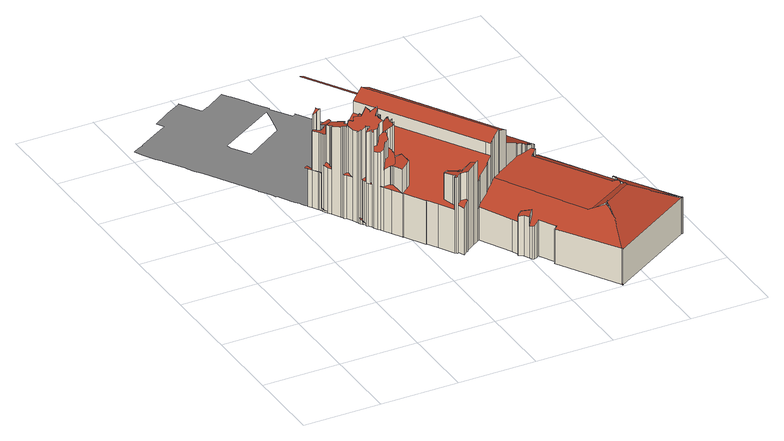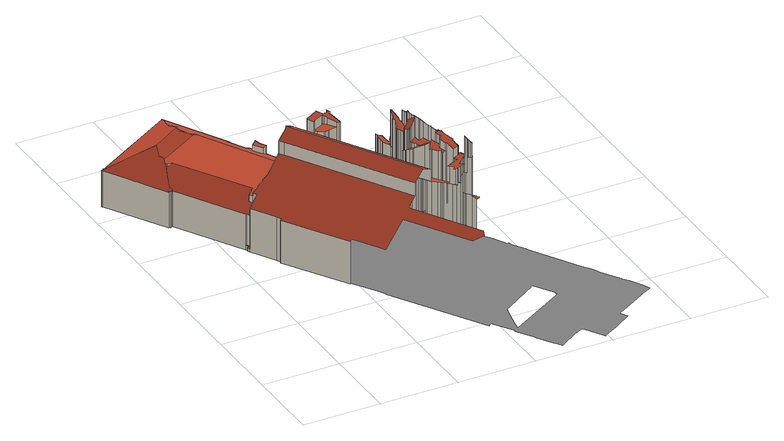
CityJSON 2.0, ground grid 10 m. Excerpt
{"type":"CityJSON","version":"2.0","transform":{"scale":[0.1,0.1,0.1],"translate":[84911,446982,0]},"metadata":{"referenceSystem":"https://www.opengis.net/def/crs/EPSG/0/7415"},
"CityObjects":{
"building1":{"type":"Building","attributes":{"dak_type":"slanted","data_area":916.81,"data_coverage":0.967,"geconstateerd":false,"gid":11568624,"h_dak_50p":6.79,"h_dak_70p":8.06,"h_dak_max":16,"h_dak_min":0.923,"h_maaiveld":0.266,"kas_warenhuis":false,"lod11_replace":false,"ondergronds_type":"above ground","oorspronkelijkbouwjaar":1902,"pw_actueel":"yes","pw_bron":"ahn3","reconstructie_methode":"tudelft3d-geoflow","reconstruction_skipped":false,"rmse_lod12":2.2,"rmse_lod13":1.66,"rmse_lod22":0.33,"rn":1,"status":"Verbouwing pand","t_run":5394.89,"val3dity_codes_lod12":"[]","val3dity_codes_lod13":"[]","val3dity_codes_lod22":"[302]"},"children":["building1-1"]},
"building1-1":{"type":"BuildingPart","parents":["building1"],"geometry":[{"type":"MultiSurface","lod":"2.2","boundaries":[[[0,1,2,3]],[[3,2,4,5]],[[6,7,8,9,3,10,11,12,13,14,0,3,5,15]],[[16,3,9,17]],[[18,10,3,16]],[[5,4,19,15]],[[20,21,22,23]],[[15,19,24,25,6]],[[26,27,10,18,28]],[[28,18,29,30]],[[17,9,8,31]],[[32,33,21,20]],[[25,24,33,32]],[[6,25,34,7]],[[35,36,37,34,25,32,20,23]],[[23,22,38,35]],[[31,8,7,39]],[[39,7,34,37,40,41]],[[30,29,42,43]],[[40,37,36,44]],[[44,36,35,45]],[[35,38,45]],[[41,40,46,47]],[[45,38,48,49]],[[43,42,50,51]],[[52,53,54,55,56,26,28,30,43,51,57]],[[58,46,40,44,45,49,59,60,61]],[[51,50,62,57]],[[47,46,58,63]],[[64,49,48,65,66]],[[67,59,49,64]],[[57,62,68,52]],[[69,60,59,67]],[[70,61,60,69]],[[71,63,58,61,70]],[[52,68,72,73,53]],[[74,75,72,68]],[[66,65,76,77]],[[78,79,63,71]],[[77,76,80,81,82]],[[83,84,75,74]],[[81,80,85,86]],[[82,81,87,88]],[[86,85,89,90]],[[90,89,91,92]],[[88,87,93,94,95]],[[87,81,86,90,92,96,97,93]],[[98,99,84,83]],[[95,94,100,101]],[[78,71,70,69,67,64,66,77,82,88,95,101,102,103,104,105,106,107,108,109,110,111]],[[94,93,97,112]],[[113,96,92,114]],[[114,92,91,115,116]],[[111,117,79,78]],[[118,115,119,120]],[[101,100,102]],[[116,115,118]],[[112,97,96,113]],[[120,119,121,122,123]],[[122,121,124,125]],[[125,124,126,127]],[[123,122,128,129]],[[127,126,130,131]],[[132,133,134,135,136,137,138,139,140,141,142,143,98,83,74,68,62,50,42,29,18,16,17,31,39,41,47,63,79,117,144,145,146,147,148,149]],[[150,151,152,153,154,128,122,125,127,131]],[[131,130,155,150]],[[129,128,154,156]],[[156,154,153,157,158]],[[159,103,102]],[[157,153,152,160]],[[160,152,151,161]],[[106,162,163,107]],[[161,151,150,164]],[[143,165,99,98]],[[166,164,150,155,167,168]],[[168,167,169,170,171]],[[170,169,172,173]],[[117,174,175,144]],[[105,176,162,106]],[[173,172,177,178]],[[179,180,164,166]],[[104,181,176,105]],[[182,104,103,159]],[[171,170,183,184]],[[110,185,174,117,111]],[[144,175,186,145]],[[158,157,187,188]],[[189,183,170,173,178]],[[146,190,191,147]],[[145,186,190,146]],[[107,163,192,108]],[[180,193,194,187,157,160,161,164]],[[195,178,177,196,197,198]],[[199,200,181,104,182]],[[109,201,202,185,110]],[[203,189,178,195]],[[184,183,189,203]],[[108,192,201,109]],[[197,196,204,205]],[[206,207,200,199]],[[198,197,208,209]],[[188,187,210]],[[211,193,180,179]],[[210,187,194,212]],[[205,204,213,214,215]],[[216,217,207,206]],[[212,194,193,211]],[[209,208,218,219]],[[214,213,220,221]],[[222,223,202,201]],[[224,225,217,216]],[[226,227,228,229,224,216,206,199,182,159,102,100,94,112,113,114,116,118,120,123,129,156,158,188,210,212,211,179,166,168,171,184,203,195,198,209,219,230,231,232,233,234,235,236,237,238,239,240,241,242,243,244,245]],[[215,214,246,247,248]],[[219,218,249,230]],[[221,220,250,251]],[[252,253,254,255]],[[230,249,256,231]],[[255,254,223,222]],[[147,191,257,148]],[[229,258,225,224]],[[259,260,253,252]],[[248,247,261,262]],[[231,256,263,232]],[[247,246,264,265]],[[266,264,246,214,221,251,267,268,269]],[[251,250,270,271,267]],[[272,273,274,275,276,277,278,279,280,281,263,256,249,218,208,197,205,215,248,262,282,283]],[[262,261,284,282]],[[217,225,258,285,286,287,288,289,290,291,292,293,294,295,296,297,298,299,300,301,259,252,255,222,201,192,163,162,176,181,200,207]],[[301,302,260,259]],[[228,285,258,229]],[[271,270,303]],[[303,304,271]],[[232,263,281,233]],[[305,304,303]],[[265,264,266,306]],[[267,271,304,305,307]],[[282,284,308,283]],[[306,266,269,309]],[[310,268,267,311]],[[308,312,283]],[[309,269,268,310]],[[283,312,313,272]],[[281,314,233]],[[233,314,315,234]],[[313,312,308,284,261,247,265,306,309,316,317,318,319,320,321,322,323,324,325,326,327]],[[272,313,327,273]],[[234,315,328,235]],[[273,327,326,274]],[[235,328,329,236]],[[279,330,280]],[[300,331,302,301]],[[236,329,332,237]],[[330,279,278,333]],[[274,326,325,275]],[[333,278,277,334]],[[335,331,300]],[[275,325,324,276]],[[334,277,276,336]],[[237,332,337,238]],[[311,267,338,339]],[[227,286,285,228]],[[243,340,341,244]],[[244,341,342,245]],[[299,343,335,300]],[[336,276,324,323,344]],[[245,342,288,287,226]],[[345,299,298,346]],[[307,305,347,348]],[[226,287,286,227]],[[242,349,340,243]],[[350,351,352,353]],[[318,317,354,319]],[[346,298,297,355]],[[356,289,288,342]],[[344,323,322,357]],[[238,337,358,239]],[[357,322,321,359]],[[319,354,360,320]],[[359,321,361,362]],[[320,360,361,321]],[[241,363,349,242]],[[362,361,364,365]],[[355,297,296]],[[354,317,316,309,310,311,339,366,367,368,369,370,371,372,373,374,375,364,361,360]],[[365,364,375,376]],[[240,377,363,241]],[[339,338,378,366]],[[239,358,379,377,240]],[[380,290,289,356]],[[348,347,381,382]],[[383,384,343,299,345]],[[376,375,374,385]],[[386,387,388,389,379,358,337,332,329,328,315,314,281,280,330,333,334,336,344,357,359,362,365,376,385,390,391,392,393,394,395,396,397,398,399]],[[377,379,389,400]],[[400,389,401,402,403]],[[403,402,404,405]],[[385,374,373,390]],[[295,406,296]],[[407,408,409,410,411,412,413,414,380,356,342,341,340,349,363,377,400,403,405]],[[366,378,415,367]],[[382,381,416,417]],[[390,373,418,419,391]],[[294,420,406,295]],[[367,415,421,368]],[[293,422,420,294]],[[368,421,423,369]],[[388,424,401,389]],[[391,419,425,392]],[[414,291,290,380]],[[369,423,426,370]],[[292,427,422,293]],[[372,428,418,373]],[[405,404,429,407]],[[291,430,427,292]],[[370,426,431,371]],[[413,432,430,291,414]],[[420,422,427,430,432,433,434,435,436,437,429,404,402,401,424,438,439,440,441,442,443,444,445,446,447,448,383,345,346,355,296,406]],[[371,431,428,372]],[[424,449,450,438]],[[417,416,451,452]],[[412,433,432,413]],[[392,425,453,393]],[[387,454,449,424,388]],[[393,453,455,394]],[[411,434,433,412]],[[407,429,437,408]],[[410,435,434,411]],[[438,450,456,439]],[[448,457,384,383]],[[409,436,435,410]],[[394,455,458,395]],[[408,437,436,409]],[[459,452,451,460,461]],[[439,456,462,440]],[[461,460,463,464]],[[440,462,465,441]],[[465,462,456,450,449,454,466,467,468,469,458,455,453,425,419,418,428,431,426,423,421,415,378,338,267,307,348,382,417,452,470,471,472,473,474,475,476,477,478,479,480,481,482,483,484,485,486,487,488,489,490,491,492,493,350,353,494,257,191,190,186,175,174,185,202,223,254,253,260,302,331,335,343,384,457,495,496,497,498,499,500]],[[386,466,454,387]],[[501,470,452,459]],[[441,465,500,442]],[[502,474,473,503]],[[442,500,499,443]],[[503,473,472,504]],[[464,463,505,506,507]],[[395,458,469,396]],[[504,472,471,501]],[[471,470,501]],[[508,475,474,502]],[[399,467,466,386]],[[447,495,457,448]],[[397,469,468,398]],[[396,469,397]],[[398,468,467,399]],[[506,505,509,510]],[[443,499,498,444]],[[446,496,495,447]],[[445,497,496,446]],[[507,506,511,512]],[[444,498,497,445]],[[513,514,476,475,508]],[[510,509,515,516]],[[517,518,515,509,505,463,460,451,416,381,347,305,270,250,220,213,204,196,177,172,169,167,155,130,126,124,121,119,115,91,89,85,80,76,65,48,38,22,21,33,24,19,4,2,1,519,520,521,522,523,524,525,526,527,528,529,530,531,532,533,534,535,536,537,538,539,540,539,541,542,543,544,545,546,547,548,549,550,551,552,553,554,555,556,557,558,559,560,561,562,563,564,565,566,567,568,569,570,571,572,573,574,575,576,577,578,579,580,581,582,583,584,585,586,587,588,589,590,591,592,593,594,595,596,597,598,599,600,601,602,603,604,605,606,607,608,609,610,611,612,613,614,615,616,617,618,619,620,621,622,623,624,625,626,627,628,629,630,631,632],[633,634,635,636,637,638,639,640,641]],[[512,511,642,643]],[[506,510,516,644,645,642,511]],[[646,647,514,513]],[[648,649,647,646]],[[643,642,645,650]],[[516,515,518,644]],[[651,652,649,648]],[[653,654,655,651,648,646,513,508,502,503,504,501,459,461,464,507,512,643,650,656,657,658,659,660,661]],[[655,662,652,651]],[[654,663,662,655]],[[664,477,476,514]],[[644,518,517,645]],[[653,665,663,654]],[[650,645,517,632,656]],[[647,649,652,662,663,665,666,667,668,669,670,671,664,514]],[[671,478,477,664]],[[656,632,631,657]],[[670,479,478,671]],[[661,666,665,653]],[[669,480,479,670]],[[668,481,480,669]],[[667,482,481,668]],[[666,483,482,667]],[[660,484,483,666,661]],[[657,631,630,672,658]],[[659,485,484,660]],[[658,672,485,659]],[[485,672,673,486]],[[672,630,629,673]],[[486,673,674,487]],[[675,492,491,676]],[[673,629,628,677]],[[677,628,627,678]],[[679,678,627,626,680]],[[487,674,681,488]],[[680,626,625,682]],[[682,625,624,683,684]],[[685,686,678,679]],[[683,624,623,687]],[[684,688,689,685,679,680,682]],[[684,683,690,688]],[[687,623,622,691]],[[692,693,694,695,696,697,698,675,676,699]],[[691,622,621,700]],[[488,681,701,489]],[[689,702,686,685]],[[688,690,702,689]],[[700,621,620,703]],[[489,701,704,490]],[[705,617,616,706]],[[703,620,619,707]],[[676,491,490,699]],[[708,618,617,705]],[[699,490,704,709,692]],[[707,619,618,708]],[[694,710,711,712,713,697,696,695]],[[692,709,714,693]],[[712,715,716,713]],[[717,718,714,709,704,701,681,674,673,672,673,677,678,686,702,690,683,687,691,700,703,707,708,705,706,719,720,721,722,723,724,725,726,727,728,729,730,731,732,733]],[[706,616,615,734,719]],[[693,714,735,694]],[[694,735,736,710]],[[734,615,614,737]],[[734,738,719]],[[737,614,613,739]],[[740,741,738,734,737,739]],[[719,738,741,742]],[[739,613,612,740]],[[742,741,740,743]],[[710,736,744,745,711]],[[711,745,715,712]],[[732,746,733]],[[746,732,731]],[[747,726,725]],[[745,744,748,749]],[[730,750,731]],[[751,727,726,747]],[[752,753,754,755,756,757,758,759,760,761,762,763,764,765,766,767,768,769,770,771,716,715,745,749,772,773,774,775,776,777,778]],[[779,728,727,751]],[[750,730,729,780]],[[781,780,729,728,779]],[[780,781,782]],[[749,748,783,772]],[[772,783,784,773]],[[773,784,785,774]],[[781,779,751,747,725,724,723,722,721,720,719,742,743,786,787,788,789,790,791,792,793,782]],[[774,785,794,775]],[[743,740,612,611,786]],[[775,794,776]],[[795,796,797,798,799,800,801,802,803,804,805,794,785,784,783,748,744,736,735,714,718,717,733,746,806,807,808,809,810]],[[811,798,797]],[[776,794,805,777]],[[798,811,812,799]],[[746,731,750,780,782,793,792,791,813,814,815,806]],[[777,805,804,778]],[[799,812,816,800]],[[816,817,800]],[[800,817,818,801]],[[758,595,594,759]],[[778,804,803,752]],[[801,818,819,802]],[[752,803,820,821,753]],[[802,819,820,803]],[[753,821,822,754]],[[756,597,596,757]],[[757,596,595,758]],[[755,823,598,597,756]],[[824,825,826,822]],[[827,828,829,830,831,824,822,821,820,819,818,817,816,812,811,797,796,832,833,834,835,836]],[[754,822,826,823,755]],[[831,837,825,824]],[[826,825,837,838,839,823]],[[837,601,600,838]],[[791,840,813]],[[838,600,599,839]],[[839,599,598,823]],[[841,806,815,842]],[[842,815,814]],[[795,832,796]],[[806,841,807]],[[790,840,791]],[[810,833,832,795]],[[809,834,833,810]],[[808,843,809]],[[843,834,809]],[[844,835,834,843]],[[830,602,601,837,831]],[[845,836,835,844]],[[846,847,848,849,850,851,845,844,843,808,807,841,842,814,813,840,790,789,788,852,853,854,855,856,857]],[[851,827,836,845]],[[850,828,827,851]],[[849,829,828,850]],[[829,603,602,830]],[[848,604,603,829,849]],[[847,605,604,848]],[[846,606,605,847]],[[787,852,788]],[[857,607,606,846]],[[852,787,786,853]],[[853,786,611,610,854]],[[854,610,609,855]],[[856,608,607,857]],[[855,609,608,856]]],"semantics":{"surfaces":[{"type":"WallSurface","on_footprint_edge":true},{"type":"RoofSurface"},{"type":"WallSurface","on_footprint_edge":false},{"type":"GroundSurface"}],"values":[0,0,1,2,2,0,0,0,2,2,2,0,0,2,1,0,2,2,2,2,2,0,2,0,2,1,1,2,2,0,2,2,2,2,2,2,2,0,2,0,2,0,2,0,0,2,1,2,2,1,2,2,0,2,0,2,0,2,0,0,0,2,0,1,1,0,2,2,2,2,2,2,2,2,0,0,0,2,2,0,2,2,2,2,2,2,2,1,2,2,2,1,0,2,2,2,2,2,0,2,2,2,2,2,0,2,2,2,0,2,2,1,2,2,0,2,2,2,2,2,2,2,2,2,1,0,1,2,1,2,2,0,1,2,0,2,2,2,2,2,2,2,2,2,2,1,2,2,2,2,2,2,2,2,2,2,2,2,2,2,2,2,2,2,2,2,2,2,0,2,2,2,2,2,2,2,2,2,2,2,2,2,2,2,1,2,2,2,2,2,0,2,2,1,2,2,2,2,2,1,2,0,2,2,2,2,2,2,2,2,2,2,2,2,2,2,2,1,2,2,0,2,2,2,2,2,2,2,2,2,2,2,2,0,2,0,2,1,2,2,2,2,2,2,0,2,2,2,2,2,2,2,2,2,0,2,2,2,2,2,2,0,3,2,1,2,2,2,0,2,1,2,2,2,0,2,0,1,2,0,2,2,2,2,2,2,2,0,2,2,2,0,2,2,0,0,0,2,0,0,2,0,1,2,0,1,0,2,2,2,0,2,0,0,2,0,2,0,1,2,2,1,0,2,2,0,2,0,1,2,0,2,2,2,2,2,2,2,2,2,1,2,2,2,2,2,2,2,1,2,0,2,1,2,2,2,1,2,2,2,2,0,2,2,2,2,2,0,0,0,2,1,2,2,1,0,2,0,0,2,2,2,2,2,2,2,2,2,2,0,2,1,2,2,2,0,0,0,0,2,0,2,0,0,0,0]}}]}
},
"vertices":[
[129,321,53],[129,321,3],[132,317,3],[132,317,53],[136,310,3],[136,310,53],[138,307,53],[139,307,53],[138,309,53],[137,311,53],[134,319,53],[131,327,53],[128,326,53],[127,325,53],[129,322,53],[137,309,53],[132,317,105],[137,311,105],[134,319,105],[137,309,3],[139,304,6],[139,304,3],[139,303,3],[139,303,6],[138,307,3],[138,307,6],[134,319,125],[134,319,94],[134,319,124],[135,319,105],[135,319,125],[138,309,105],[139,305,6],[139,305,3],[139,307,6],[142,298,5],[140,303,5],[140,304,5],[142,298,3],[139,307,105],[140,304,64],[140,304,105],[137,317,105],[137,317,128],[140,303,64],[142,298,63],[141,304,65],[141,304,105],[145,294,3],[145,294,63],[138,317,105],[138,317,129],[141,315,133],[140,319,131],[139,322,131],[139,322,130],[136,320,127],[138,316,129],[144,305,67],[147,295,64],[145,298,65],[146,298,65],[138,316,105],[144,305,104],[145,294,119],[151,284,3],[151,284,123],[147,295,119],[141,315,105],[145,298,118],[146,298,118],[144,305,116],[141,315,85],[140,319,86],[142,314,105],[142,314,85],[152,282,3],[152,282,124],[145,306,116],[145,306,104],[153,280,3],[153,280,61],[153,280,125],[143,315,105],[143,315,85],[153,279,3],[153,279,61],[154,280,62],[154,280,125],[155,277,3],[155,277,61],[159,270,3],[159,270,61],[156,278,63],[156,278,124],[156,278,126],[158,277,63],[158,278,63],[147,318,104],[147,318,84],[157,279,125],[157,279,126],[158,280,126],[160,282,126],[161,282,126],[160,283,125],[158,286,124],[157,288,123],[161,292,123],[157,299,120],[156,300,120],[152,309,116],[158,278,125],[158,277,125],[159,270,124],[162,264,3],[162,264,125],[152,309,104],[162,264,124],[163,262,3],[163,262,125],[163,261,3],[163,261,11],[163,261,125],[164,259,3],[164,259,9],[165,258,3],[165,258,8],[165,261,10],[165,261,127],[166,257,3],[166,257,7],[165,321,103],[160,327,104],[163,329,103],[162,332,104],[159,331,104],[157,330,104],[156,330,104],[148,327,104],[149,325,104],[153,324,104],[150,320,104],[149,320,104],[151,310,104],[153,311,104],[150,314,104],[152,315,104],[162,319,103],[165,320,103],[168,254,5],[167,256,7],[166,257,8],[166,259,9],[165,260,10],[168,254,3],[165,260,127],[166,259,62],[166,259,127],[160,282,129],[166,257,61],[167,256,61],[158,286,112],[157,288,112],[168,254,61],[149,320,84],[168,254,127],[168,253,3],[168,253,127],[168,252,3],[168,252,60],[168,252,128],[169,251,3],[169,251,60],[152,309,69],[151,310,70],[160,283,113],[172,247,3],[172,247,60],[170,254,130],[170,254,62],[161,282,113],[161,282,130],[171,250,60],[171,250,130],[156,300,69],[153,311,71],[170,259,64],[170,259,131],[173,249,61],[150,314,70],[152,315,71],[161,292,111],[173,254,64],[171,257,64],[172,247,129],[173,245,3],[173,245,105],[173,245,130],[164,277,131],[164,277,115],[157,299,109],[157,299,69],[173,249,131],[176,239,3],[176,239,106],[164,276,132],[164,276,115],[174,247,110],[174,247,132],[170,259,132],[173,254,133],[171,257,132],[178,237,3],[178,237,61],[178,237,106],[166,280,134],[166,280,114],[177,244,112],[177,244,134],[180,233,3],[180,233,61],[162,302,109],[162,302,72],[168,278,135],[168,278,115],[179,274,146],[179,275,146],[177,274,144],[172,272,138],[178,245,135],[179,245,136],[181,247,139],[185,245,143],[184,249,143],[183,252,144],[183,255,144],[182,257,144],[183,258,145],[186,260,149],[187,262,152],[185,264,149],[183,265,147],[180,266,145],[180,267,145],[180,268,146],[181,234,62],[181,234,84],[181,234,111],[178,245,114],[185,224,3],[185,224,61],[162,297,110],[162,297,71],[162,299,72],[162,299,109],[179,245,116],[162,319,78],[172,272,117],[165,296,110],[165,296,72],[184,237,95],[184,237,118],[181,247,122],[187,231,64],[187,231,88],[188,230,64],[193,212,61],[190,228,64],[189,230,64],[193,212,3],[193,212,4],[187,238,125],[187,239,126],[187,240,126],[188,240,127],[188,240,128],[187,241,128],[187,242,128],[187,243,128],[185,244,127],[185,245,127],[186,236,120],[187,236,122],[186,236,97],[177,274,116],[179,275,116],[179,274,116],[180,268,118],[182,269,118],[186,272,117],[189,274,117],[188,276,117],[186,278,116],[184,279,116],[184,280,115],[181,283,115],[176,288,113],[173,291,112],[174,292,112],[172,293,112],[171,293,112],[171,293,74],[193,211,3],[194,211,2],[194,211,3],[188,230,89],[194,211,61],[187,236,98],[189,230,89],[190,228,90],[193,212,93],[187,236,99],[187,238,104],[185,245,126],[184,249,124],[189,229,90],[192,228,92],[192,228,94],[193,230,97],[193,232,104],[192,234,106],[192,235,106],[190,237,108],[188,240,110],[188,240,109],[187,240,108],[187,239,107],[183,252,122],[183,255,120],[187,243,129],[172,293,74],[182,257,119],[187,242,130],[187,241,131],[172,293,75],[188,240,132],[183,258,119],[199,214,64],[199,214,97],[180,266,143],[180,267,142],[180,268,142],[174,292,75],[190,237,136],[174,292,121],[173,291,121],[209,184,3],[209,184,61],[183,265,142],[166,319,80],[166,319,53],[165,319,53],[165,319,79],[193,230,92],[176,288,119],[182,269,141],[192,235,138],[186,260,120],[192,234,138],[193,232,93],[192,234,92],[192,234,139],[185,264,141],[194,234,93],[194,234,140],[203,215,100],[203,218,100],[203,220,100],[203,221,99],[203,226,99],[203,231,99],[203,233,99],[196,238,95],[195,239,93],[194,237,93],[194,237,139],[187,262,140],[203,215,67],[187,262,121],[186,272,138],[210,185,3],[210,185,61],[183,298,124],[183,298,81],[195,239,139],[199,264,131],[196,264,129],[193,264,126],[188,262,121],[196,238,141],[196,243,138],[197,248,136],[200,250,138],[197,251,136],[200,261,133],[201,262,133],[201,262,134],[200,263,132],[201,265,132],[188,262,140],[188,262,101],[188,263,102],[188,263,140],[188,265,103],[188,265,139],[184,280,113],[193,268,136],[194,269,134],[195,269,134],[193,273,134],[192,273,134],[191,274,134],[190,273,135],[189,274,135],[203,218,67],[218,172,3],[218,172,61],[196,238,70],[196,243,71],[184,279,112],[203,220,68],[186,278,111],[203,221,68],[193,264,101],[197,248,73],[203,226,70],[188,276,110],[203,233,72],[193,268,104],[189,274,108],[203,231,71],[190,273,108],[191,274,108],[192,273,108],[193,273,107],[195,269,105],[194,269,105],[193,267,104],[195,268,104],[196,268,104],[196,270,105],[195,275,108],[195,277,109],[198,278,110],[197,279,111],[195,283,113],[194,289,117],[192,287,116],[193,264,76],[193,267,77],[229,153,3],[229,153,61],[200,250,76],[196,264,78],[197,251,75],[195,268,79],[192,287,82],[200,261,79],[229,153,104],[230,152,3],[230,152,104],[196,268,79],[232,150,3],[232,150,105],[196,270,80],[199,264,79],[201,265,80],[200,263,80],[201,262,80],[232,155,63],[232,155,64],[230,160,64],[226,172,65],[226,173,65],[228,174,67],[231,174,68],[242,176,74],[243,176,75],[247,177,77],[249,177,78],[255,172,79],[257,170,80],[257,168,79],[258,169,80],[264,163,81],[267,165,83],[270,168,86],[281,174,93],[284,177,95],[291,181,100],[287,187,100],[196,337,100],[194,336,99],[165,320,79],[194,289,84],[195,283,83],[197,279,83],[198,278,83],[195,277,81],[195,275,81],[232,155,104],[226,173,100],[226,172,100],[230,160,103],[233,153,3],[233,153,66],[233,153,104],[228,174,100],[237,144,3],[237,144,65],[237,155,68],[237,155,105],[231,174,101],[231,174,95],[242,148,3],[242,148,69],[244,152,3],[244,149,3],[129,322,3],[127,325,3],[125,328,3],[124,331,3],[122,333,3],[122,334,3],[120,336,3],[119,338,3],[119,339,3],[118,340,3],[115,345,3],[111,352,3],[110,353,3],[109,356,3],[108,357,3],[107,357,3],[106,360,3],[105,361,3],[104,363,3],[102,367,3],[100,370,3],[100,371,3],[99,371,3],[98,372,3],[95,377,3],[95,378,3],[93,381,3],[92,383,3],[57,441,3],[51,450,3],[46,458,3],[45,461,3],[33,480,3],[29,486,3],[29,487,3],[24,494,3],[15,510,3],[10,519,3],[18,524,3],[23,526,3],[25,527,3],[25,528,3],[27,529,3],[47,541,3],[64,551,3],[66,552,3],[66,553,3],[61,562,3],[80,574,3],[83,576,3],[102,587,3],[104,589,3],[105,587,3],[118,565,3],[120,563,3],[121,562,3],[129,567,3],[130,567,3],[157,584,3],[163,575,3],[164,575,3],[176,556,3],[177,553,3],[187,538,3],[191,532,3],[190,531,3],[190,530,3],[206,505,3],[206,504,3],[210,506,3],[211,507,3],[282,391,3],[283,389,3],[287,382,3],[306,351,3],[308,352,3],[357,274,3],[355,273,3],[358,267,3],[376,236,3],[378,233,3],[376,232,3],[378,230,3],[428,145,3],[429,146,3],[431,147,3],[433,144,3],[433,146,3],[478,70,3],[479,70,3],[479,69,3],[478,69,3],[477,68,3],[366,1,3],[366,0,3],[365,1,3],[365,2,3],[319,79,3],[321,80,3],[323,81,3],[322,81,3],[310,102,3],[307,100,3],[303,98,3],[301,100,3],[299,103,3],[296,110,3],[290,114,3],[292,116,3],[288,125,3],[267,165,3],[264,163,3],[256,158,3],[246,151,3],[177,490,3],[182,515,3],[184,526,3],[113,483,3],[110,481,3],[112,476,3],[126,453,3],[168,480,3],[176,485,3],[238,156,69],[238,156,105],[244,149,70],[244,152,71],[238,164,104],[238,164,95],[238,163,104],[238,163,95],[244,152,107],[240,160,105],[240,160,94],[243,160,106],[241,158,105],[241,159,105],[246,151,108],[256,158,109],[264,163,110],[264,163,109],[258,169,107],[257,168,107],[241,159,94],[241,158,94],[242,176,95],[243,160,94],[257,168,95],[257,170,95],[255,172,95],[249,177,95],[247,177,95],[243,176,95],[264,163,45],[267,165,47],[270,168,49],[196,337,116],[287,187,116],[288,125,46],[292,116,46],[292,116,56],[290,114,55],[281,174,56],[296,110,57],[299,103,46],[299,103,58],[297,120,57],[297,120,49],[301,100,46],[301,105,58],[308,113,60],[301,105,48],[303,98,47],[293,183,118],[297,185,121],[305,190,126],[301,197,126],[213,342,126],[211,346,126],[197,338,117],[291,181,116],[307,100,49],[284,177,58],[308,113,53],[310,102,51],[291,181,62],[321,80,50],[319,79,49],[322,81,51],[323,81,51],[293,183,64],[307,192,124],[320,200,116],[316,206,116],[226,355,116],[297,185,67],[316,206,99],[226,355,99],[358,74,67],[351,87,67],[365,2,51],[374,33,63],[376,37,65],[376,40,66],[377,40,67],[377,41,67],[377,44,68],[377,49,69],[378,60,72],[378,63,73],[379,64,74],[377,65,73],[367,70,69],[362,72,68],[359,73,67],[365,2,4],[305,190,67],[307,192,67],[365,1,4],[365,2,5],[366,0,4],[366,1,4],[366,2,5],[366,2,51],[366,1,50],[320,200,67],[320,200,99],[362,72,67],[377,49,71],[340,213,67],[340,213,86],[377,65,75],[378,60,76],[365,222,71],[362,227,71],[374,235,63],[376,236,61],[358,267,61],[355,273,61],[357,274,60],[308,352,60],[306,351,62],[287,382,62],[283,389,62],[282,389,62],[250,371,83],[202,450,83],[194,453,87],[189,454,88],[187,448,91],[203,422,91],[238,364,91],[239,363,91],[342,214,84],[349,216,81],[350,217,80],[354,218,78],[354,218,77],[357,219,76],[358,220,75],[378,63,77],[379,64,76],[379,64,78],[380,64,77],[342,214,67],[349,216,67],[350,217,67],[477,68,51],[476,69,51],[443,78,65],[440,79,67],[435,81,69],[417,86,77],[415,85,77],[381,64,77],[354,218,67],[418,115,67],[412,115,67],[357,206,67],[359,209,67],[360,209,67],[361,211,67],[362,212,67],[368,218,67],[365,222,67],[358,220,67],[357,219,67],[418,105,67],[420,112,67],[420,113,67],[420,114,67],[419,114,67],[359,209,65],[360,209,65],[421,101,70],[420,101,70],[419,103,68],[361,211,64],[361,211,63],[362,212,63],[368,218,58],[365,222,58],[362,227,58],[374,235,50],[376,236,7],[377,229,50],[377,229,9],[374,235,9],[430,142,50],[428,144,50],[429,146,50],[428,145,50],[378,230,50],[418,115,64],[419,114,64],[420,114,63],[421,116,62],[426,129,56],[378,230,9],[376,232,9],[378,233,8],[417,86,76],[418,105,70],[419,103,70],[420,114,66],[421,116,65],[426,129,59],[433,146,50],[433,144,51],[431,147,51],[429,146,52],[428,144,53],[430,142,53],[476,69,52],[477,68,52],[478,69,51],[479,69,51],[479,70,51],[478,70,51]
]}
